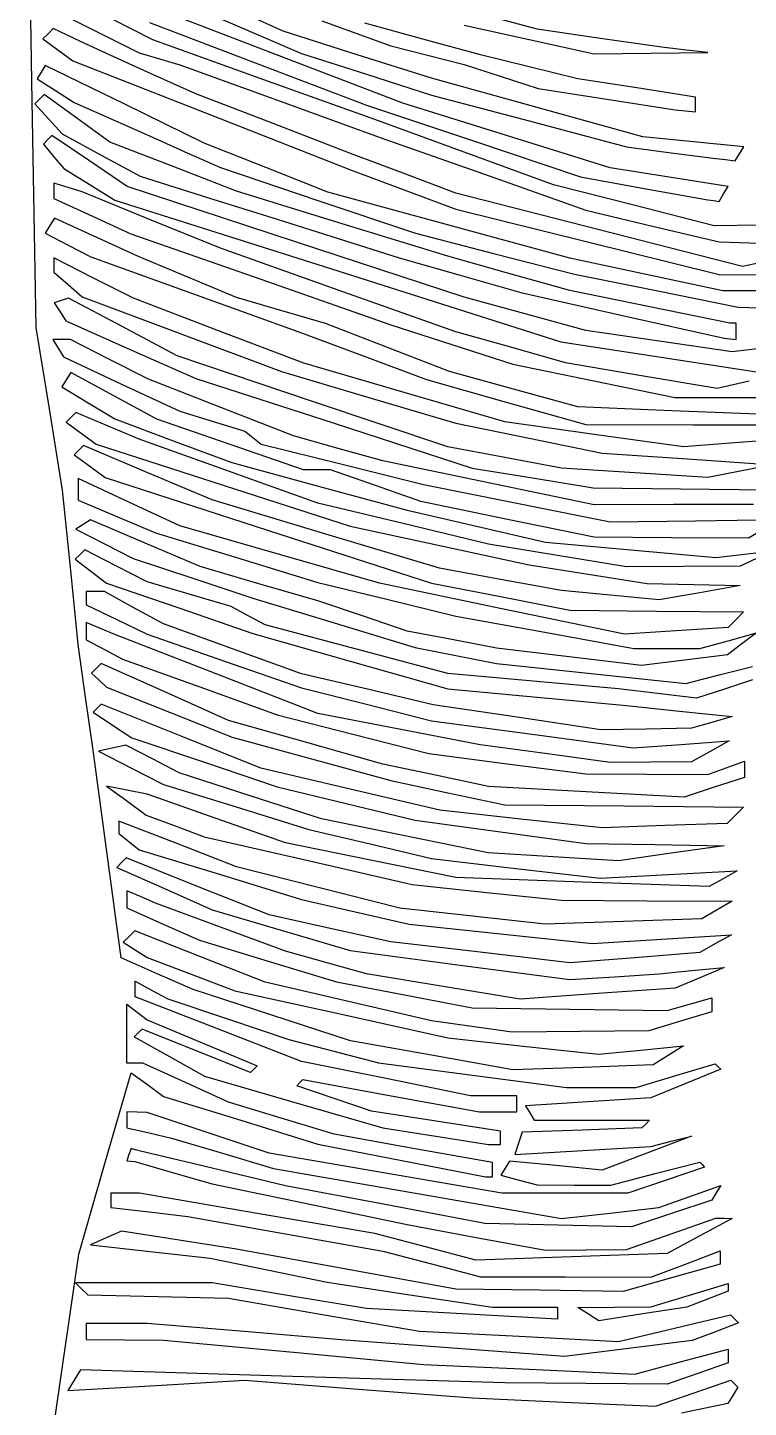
# Model space of a CAD drawing. Extents: x 137 to 489, y 18 to 824.
# Drawn here: x 137.2 to 208.2, y 86.3 to 222.1 of the extents above; entities that cross this region are included whole.
import ezdxf

# ---------------------------------------------------------------- set-up
doc = ezdxf.new("R2010")
doc.units = 0
doc.layers.add('Vrstva_1', color=7, linetype='CONTINUOUS')

msp = doc.modelspace()

# ---------------------------------------------------------------- linework, layer by layer
at = {"layer": 'Vrstva_1', "color": 7}
for p, q in [((137.595835, 216.812268), (137.172254, 241.012261)), ((162.329933, 221.750872), (150.611083, 227.082557)), ((138.957344, 224.23303), (143.55735, 221.925855)), ((161.533568, 219.493106), (148.957067, 224.309962)), ((187.357048, 221.962337), (176.957045, 224.742501)), ((149.518412, 220.901414), (145.49449, 222.940488)), ((153.848305, 223.978082), (164.15706, 219.561506)), ((166.157045, 222.763606), (172.957048, 220.320198)), ((139.187149, 221.506668), (138.674134, 220.993654)), ((139.700134, 222.019654), (139.187149, 221.506668)), ((142.32873, 220.784003), (139.700134, 222.019654)), ((143.55735, 221.925855), (148.157357, 219.618652)), ((149.165101, 222.607304), (159.86107, 218.546674)), ((169.643489, 219.440069), (162.329933, 221.750872)), ((176.077936, 220.987814), (170.398837, 222.556195)), ((180.157048, 222.351704), (186.557054, 220.941496)), ((193.357057, 221.084759), (187.357048, 221.962337)), ((138.674134, 220.993654), (140.145599, 219.917707)), ((144.957353, 219.548353), (142.32873, 220.784003)), ((160.437864, 216.985238), (149.518412, 220.901414)), ((172.957048, 220.320198), (176.557048, 219.399052)), ((181.757064, 219.419433), (176.077936, 220.987814)), ((186.557054, 220.941496), (192.95706, 219.531317)), ((199.357067, 220.207181), (193.357057, 221.084759)), ((201.757048, 219.929669), (199.357067, 220.207181)), ((140.145599, 219.917707), (141.617064, 218.841732)), ((141.617064, 218.841732), (155.287199, 213.483855)), ((149.357347, 217.574022), (144.957353, 219.548353)), ((148.157357, 219.618652), (150.157341, 219.036784)), ((150.157341, 219.036784), (152.157353, 218.454888)), ((174.110068, 214.676249), (161.533568, 219.493106)), ((164.15706, 219.561506), (170.557067, 217.520022)), ((176.957045, 217.129266), (169.643489, 219.440069)), ((176.557048, 219.399052), (180.157048, 218.477906)), ((186.557054, 218.246655), (181.757064, 219.419433)), ((192.95706, 219.531317), (198.557045, 219.591694)), ((198.557045, 219.59178), (204.157057, 219.652157)), ((198.557045, 219.591694), (198.557045, 219.59178)), ((204.157057, 219.652157), (201.757048, 219.929669)), ((138.510434, 217.737609), (138.106525, 217.084082)), ((138.914314, 218.391137), (138.510434, 217.737609)), ((146.735923, 214.571112), (138.914314, 218.391137)), ((153.757341, 215.599663), (149.357347, 217.574022)), ((152.157353, 218.454888), (162.157331, 214.833969)), ((159.86107, 218.546674), (170.557067, 214.486044)), ((170.557067, 217.520022), (176.957045, 215.478539)), ((180.157048, 218.477906), (183.805662, 217.302548)), ((183.805662, 217.302548), (187.454276, 216.127191)), ((191.357045, 217.073849), (186.557054, 218.246655)), ((138.019416, 192.612274), (137.595835, 216.812268)), ((138.106525, 217.084082), (139.932009, 215.913572)), ((139.932009, 215.913572), (141.75752, 214.743061)), ((171.357344, 213.069061), (160.437864, 216.985238)), ((187.357048, 214.23977), (176.957045, 217.129266)), ((187.454276, 216.127191), (194.205665, 215.077748)), ((197.15707, 216.170816), (191.357045, 217.073849)), ((202.957067, 215.267754), (197.15707, 216.170816)), ((138.354216, 215.076132), (137.900191, 214.622107)), ((137.900191, 214.622107), (139.246223, 213.134769)), ((138.808242, 215.530129), (138.354216, 215.076132)), ((142.038519, 213.190129), (138.808242, 215.530129)), ((141.75752, 214.743061), (145.757517, 212.970302)), ((154.557505, 210.751115), (146.735923, 214.571112)), ((161.357338, 212.668016), (153.757341, 215.599663)), ((162.157331, 214.833969), (172.157338, 211.21302)), ((184.333558, 211.489002), (174.110068, 214.676249)), ((176.957045, 215.478539), (186.557054, 212.932743)), ((194.205665, 215.077748), (200.957054, 214.028306)), ((202.957067, 214.540044), (202.957067, 215.267754)), ((202.957067, 213.812334), (202.957067, 214.540044)), ((145.268796, 210.850129), (142.038519, 213.190129)), ((155.287199, 213.483855), (168.957334, 208.12595)), ((170.557067, 214.486044), (181.084431, 210.954359)), ((197.757051, 211.350217), (187.357048, 214.23977)), ((200.957054, 214.028306), (201.95706, 213.920334)), ((201.95706, 213.920334), (202.957067, 213.812334)), ((139.246223, 213.134769), (140.592254, 211.64743)), ((145.757517, 212.970302), (149.757514, 211.197515)), ((168.957334, 209.736369), (161.357338, 212.668016)), ((180.157331, 209.856047), (171.357344, 213.069061)), ((186.557054, 212.932743), (196.157064, 210.386976)), ((139.145196, 211.070976), (138.726972, 210.652753)), ((138.726972, 210.652753), (139.73089, 209.443068)), ((139.56342, 211.4892), (139.145196, 211.070976)), ((143.2685, 208.988674), (139.56342, 211.4892)), ((140.592254, 211.64743), (144.421322, 209.56337)), ((151.512925, 208.431184), (145.268796, 210.850129)), ((149.757514, 211.197515), (152.957517, 209.771405)), ((160.640597, 208.337159), (154.557505, 210.751115)), ((172.157338, 211.21302), (182.157344, 207.674135)), ((181.084431, 210.954359), (191.611823, 207.422674)), ((194.557048, 208.301754), (184.333558, 211.489002)), ((202.734094, 210.867761), (197.757051, 211.350217)), ((207.711136, 210.385304), (202.734094, 210.867761)), ((139.73089, 209.443068), (140.734837, 208.233411)), ((144.421322, 209.56337), (148.25039, 207.479339)), ((152.957517, 209.771405), (156.15752, 208.345266)), ((174.15735, 207.773887), (168.957334, 209.736369)), ((188.957347, 206.643033), (180.157331, 209.856047)), ((196.157064, 210.386976), (200.557057, 209.80457)), ((200.557057, 209.80457), (204.957051, 209.222164)), ((204.957051, 209.222164), (205.909832, 209.117254)), ((205.909832, 209.117254), (206.862642, 209.012372)), ((206.862642, 209.012372), (207.286875, 209.698838)), ((207.286875, 209.698838), (207.711136, 210.385304)), ((140.734837, 208.233411), (143.244887, 206.690088)), ((146.97358, 206.488176), (143.2685, 208.988674)), ((157.757054, 206.012239), (151.512925, 208.431184)), ((156.15752, 208.345266), (165.757501, 205.113685)), ((166.72369, 205.923232), (160.640597, 208.337159)), ((168.957334, 208.12595), (174.15735, 206.189575)), ((179.357338, 205.811376), (174.15735, 207.773887)), ((200.359369, 207.384435), (194.557048, 208.301754)), ((141.15496, 206.376605), (139.754957, 206.80098)), ((139.754957, 206.80098), (139.754957, 206.044413)), ((142.554963, 205.952258), (141.15496, 206.376605)), ((143.244887, 206.690088), (145.754966, 205.146737)), ((163.564251, 201.035169), (146.97358, 206.488176)), ((148.25039, 207.479339), (155.003734, 205.372772)), ((182.157344, 207.674135), (192.15735, 204.13525)), ((196.875675, 204.626523), (188.957347, 206.643033)), ((191.611823, 207.422674), (197.88444, 206.289354)), ((206.161662, 206.467115), (200.359369, 207.384435)), ((205.712144, 205.739773), (206.161662, 206.467115)), ((139.754957, 206.044413), (139.754957, 205.287846)), ((139.754957, 205.287846), (143.554969, 203.557946)), ((149.354966, 203.173597), (142.554963, 205.952258)), ((145.754966, 205.146737), (167.723612, 198.173764)), ((155.003734, 205.372772), (161.757051, 203.266176)), ((168.157057, 202.810762), (157.757054, 206.012239)), ((165.757501, 205.113685), (175.357511, 201.882132)), ((178.640597, 202.677364), (166.72369, 205.923232)), ((174.15735, 206.189575), (179.357338, 204.253228)), ((193.457319, 202.210781), (179.357338, 205.811376)), ((197.88444, 206.289354), (204.157057, 205.156006)), ((204.157057, 205.156006), (204.709842, 205.08429)), ((204.709842, 205.08429), (204.709842, 205.084148)), ((204.709842, 205.084148), (205.262626, 205.012432)), ((205.262626, 205.012432), (205.712144, 205.739773)), ((179.357338, 204.253228), (192.322412, 201.03171)), ((192.15735, 204.13525), (198.719555, 202.588639)), ((204.794002, 202.609984), (196.875675, 204.626523)), ((139.360912, 202.623987), (138.902635, 201.882501)), ((139.81919, 203.365474), (139.360912, 202.623987)), ((143.987083, 201.457276), (139.81919, 203.365474)), ((143.554969, 203.557946), (147.354953, 201.828019)), ((156.154969, 200.394907), (149.354966, 203.173597)), ((161.757051, 203.266176), (167.75706, 201.36926)), ((178.55706, 199.609285), (168.157057, 202.810762)), ((190.557505, 199.431524), (178.640597, 202.677364)), ((198.719555, 202.588639), (205.281788, 201.042057)), ((209.275662, 202.660724), (204.794002, 202.609984)), ((138.902635, 201.882501), (141.154053, 200.718255)), ((148.154947, 199.549077), (143.987083, 201.457276)), ((147.354953, 201.828019), (160.154966, 197.35098)), ((180.15495, 195.582189), (163.564251, 201.035169)), ((167.75706, 201.36926), (173.75707, 199.472315)), ((175.357511, 201.882132), (183.18564, 199.863411)), ((192.322412, 201.03171), (205.287486, 197.810192)), ((207.557272, 198.610186), (193.457319, 202.210781)), ((205.281788, 201.042057), (209.289042, 200.900324)), ((141.154053, 200.718255), (143.405442, 199.554009)), ((167.754963, 196.289858), (156.154969, 200.394907)), ((184.55707, 197.919978), (178.55706, 199.609285)), ((183.18564, 199.863411), (191.013797, 197.84469)), ((143.671076, 197.457024), (139.754957, 199.441446)), ((139.754957, 199.441446), (139.754957, 198.751975)), ((139.754957, 198.751975), (139.754957, 198.062476)), ((143.405442, 199.554009), (153.780188, 195.812391)), ((152.954966, 197.550482), (148.154947, 199.549077)), ((173.75707, 199.472315), (179.757051, 197.75795)), ((198.101064, 197.822665), (190.557505, 199.431524)), ((210.073955, 199.113506), (207.557272, 198.610186)), ((139.754957, 198.062476), (141.15496, 196.846129)), ((147.587168, 195.472573), (143.671076, 197.457024)), ((157.754957, 195.551887), (152.954966, 197.550482)), ((160.154966, 197.35098), (172.95495, 192.87394)), ((167.723612, 198.173764), (189.692257, 191.200791)), ((179.757051, 197.75795), (185.75706, 196.043556)), ((190.557051, 196.230643), (184.55707, 197.919978)), ((191.013797, 197.84469), (199.0721, 196.229225)), ((205.644651, 196.213805), (198.101064, 197.822665)), ((205.287486, 197.810192), (209.922415, 197.798854)), ((141.15496, 196.846129), (142.554963, 195.629783)), ((142.554963, 195.629783), (152.371227, 191.949449)), ((153.780188, 195.812391), (164.154963, 192.070743)), ((162.124449, 194.275899), (157.754957, 195.551887)), ((179.354957, 192.184809), (167.754963, 196.289858)), ((186.15496, 193.948328), (180.15495, 195.582189)), ((185.75706, 196.043556), (195.757067, 193.795625)), ((198.445133, 194.621471), (190.557051, 196.230643)), ((199.0721, 196.229225), (207.130402, 194.613789)), ((208.901064, 196.225143), (205.644651, 196.213805)), ((140.496358, 195.253002), (139.806235, 195.014324)), ((139.806235, 195.014324), (140.380591, 194.134791)), ((141.186509, 195.491679), (140.496358, 195.253002)), ((146.539851, 192.651676), (141.186509, 195.491679)), ((155.979873, 192.281074), (147.587168, 195.472573)), ((166.493914, 192.99994), (162.124449, 194.275899)), ((206.333186, 193.012299), (198.445133, 194.621471)), ((207.130402, 194.613789), (210.443961, 194.508624)), ((140.380591, 194.134791), (140.954947, 193.255285)), ((140.954947, 193.255285), (147.354953, 190.420951)), ((172.606374, 190.642734), (166.493914, 192.99994)), ((172.95495, 192.87394), (178.95496, 190.931131)), ((192.154969, 192.314466), (186.15496, 193.948328)), ((195.757067, 193.795625), (205.757045, 191.547666)), ((206.645111, 193.012299), (206.333186, 193.012299)), ((206.957064, 193.012299), (206.645111, 193.012299)), ((206.957064, 192.212306), (206.957064, 193.012299)), ((139.317287, 184.61228), (138.019416, 192.612274)), ((151.893221, 189.811644), (146.539851, 192.651676)), ((152.371227, 191.949449), (162.18752, 188.269115)), ((164.372579, 189.089575), (155.979873, 192.281074)), ((164.154963, 192.070743), (170.312692, 189.779131)), ((184.746141, 190.65858), (179.354957, 192.184809)), ((199.354969, 191.264258), (192.154969, 192.314466)), ((205.757045, 191.547666), (206.357054, 191.480031)), ((206.357054, 191.480031), (206.957064, 191.412283)), ((206.957064, 191.412283), (206.957064, 192.212306)), ((140.534342, 191.411915), (139.660534, 191.411915)), ((139.660534, 191.411915), (140.18724, 190.559679)), ((140.18724, 190.559679), (140.713946, 189.707471)), ((141.40815, 191.411915), (140.534342, 191.411915)), ((145.241498, 189.469417), (141.40815, 191.411915)), ((147.354953, 190.420951), (153.75496, 187.586646)), ((178.718805, 188.285528), (172.606374, 190.642734)), ((178.95496, 190.931131), (184.954969, 188.988321)), ((190.137325, 189.13235), (184.746141, 190.65858)), ((189.692257, 191.200791), (199.323618, 189.716513)), ((206.554969, 190.214079), (199.354969, 191.264258)), ((209.354947, 190.527647), (206.554969, 190.214079)), ((140.713946, 189.707471), (146.434459, 187.042337)), ((149.074818, 187.52692), (145.241498, 189.469417)), ((165.222377, 185.336589), (151.893221, 189.811644)), ((174.263763, 186.207789), (164.372579, 189.089575)), ((170.312692, 189.779131), (176.470421, 187.48749)), ((184.954969, 188.988321), (192.925993, 187.351342)), ((197.614865, 187.858573), (190.137325, 189.13235)), ((199.323618, 189.716513), (208.95495, 188.232236)), ((140.980827, 187.453956), (140.545001, 186.748753)), ((141.416683, 188.159187), (140.980827, 187.453956)), ((145.652692, 185.867405), (141.416683, 188.159187)), ((156.214894, 184.727424), (149.074818, 187.52692)), ((153.75496, 187.586646), (167.354966, 183.181493)), ((162.18752, 188.269115), (170.771253, 185.730293)), ((176.470421, 187.48749), (184.312695, 185.270854)), ((185.03689, 186.537657), (178.718805, 188.285528)), ((205.092434, 186.584825), (197.614865, 187.858573)), ((140.545001, 186.748753), (143.149983, 185.186891)), ((146.434459, 187.042337), (152.154972, 184.377203)), ((184.154947, 183.326031), (174.263763, 186.207789)), ((191.354947, 184.789757), (185.03689, 186.537657)), ((192.925993, 187.351342), (200.896988, 185.714362)), ((208.223697, 187.319225), (205.092434, 186.584825)), ((143.149983, 185.186891), (145.754966, 183.62503)), ((149.88873, 183.57565), (145.652692, 185.867405)), ((163.354969, 181.927928), (156.214894, 184.727424)), ((178.551561, 180.861534), (165.222377, 185.336589)), ((170.771253, 185.730293), (179.354957, 183.191471)), ((184.312695, 185.270854), (192.154969, 183.054189)), ((200.624409, 184.408101), (191.354947, 184.789757)), ((200.896988, 185.714362), (205.938292, 185.714362)), ((205.938292, 185.714362), (210.979596, 185.714362)), ((140.615186, 176.612258), (139.317287, 184.61228)), ((141.433379, 183.757238), (140.95747, 183.281329)), ((141.909287, 184.233146), (141.433379, 183.757238)), ((145.032131, 182.921244), (141.909287, 184.233146)), ((145.754966, 183.62503), (151.513974, 181.464293)), ((157.116793, 181.093861), (149.88873, 183.57565)), ((152.154972, 184.377203), (155.354947, 183.390293)), ((155.354947, 183.390293), (158.55495, 182.403383)), ((192.954963, 182.086186), (184.154947, 183.326031)), ((209.89387, 184.026472), (200.624409, 184.408101)), ((140.95747, 183.281329), (142.442144, 182.195688)), ((142.442144, 182.195688), (143.926818, 181.110076)), ((148.154947, 181.609313), (145.032131, 182.921244)), ((158.55495, 182.403383), (159.36084, 181.770803)), ((167.354966, 183.181493), (180.954972, 178.77634)), ((179.354957, 183.191471), (186.554957, 181.717115)), ((192.154969, 183.054189), (202.713939, 183.034346)), ((201.75495, 180.84634), (192.954963, 182.086186)), ((202.713939, 183.034346), (213.272909, 183.014504)), ((142.663161, 180.986967), (142.210327, 180.534132)), ((149.009054, 178.312025), (142.663161, 180.986967)), ((143.926818, 181.110076), (156.4409, 177.077877)), ((156.954963, 178.461298), (148.154947, 181.609313)), ((151.513974, 181.464293), (157.272982, 179.303556)), ((164.344856, 178.612101), (157.116793, 181.093861)), ((159.36084, 181.770803), (160.166701, 181.138224)), ((160.166701, 181.138224), (168.160827, 179.139713)), ((167.754963, 180.701518), (163.354969, 181.927928)), ((172.154957, 179.475137), (167.754963, 180.701518)), ((184.153246, 179.814614), (178.551561, 180.861534)), ((186.554957, 181.717115), (193.754957, 180.242759)), ((206.828768, 181.244239), (201.75495, 180.84634)), ((211.902557, 181.64211), (206.828768, 181.244239)), ((142.210327, 180.534132), (141.757464, 180.081298)), ((141.757464, 180.081298), (143.293105, 178.958409)), ((157.272982, 179.303556), (165.913974, 176.959843)), ((182.55496, 177.321827), (172.154957, 179.475137)), ((189.75496, 178.767723), (184.153246, 179.814614)), ((193.754957, 180.242759), (202.154947, 179.6688)), ((202.154947, 179.6688), (210.554966, 179.094869)), ((143.293105, 178.958409), (144.828746, 177.835521)), ((155.354947, 175.637112), (149.009054, 178.312025)), ((165.75495, 175.31331), (156.954963, 178.461298)), ((165.669883, 178.612101), (164.344856, 178.612101)), ((166.994938, 178.612101), (165.669883, 178.612101)), ((171.444566, 177.04817), (166.994938, 178.612101)), ((168.160827, 179.139713), (176.154953, 177.141203)), ((180.954972, 178.77634), (186.904865, 177.797764)), ((196.95496, 178.302472), (189.75496, 178.767723)), ((204.15496, 177.837222), (196.95496, 178.302472)), ((207.354963, 178.466031), (204.15496, 177.837222)), ((210.554966, 179.094869), (207.354963, 178.466031)), ((141.386777, 169.012261), (140.615186, 176.612258)), ((147.154969, 175.399313), (142.154966, 177.728003)), ((142.154966, 177.728003), (142.154966, 176.668526)), ((142.154966, 176.668526), (142.154966, 175.609077)), ((144.828746, 177.835521), (160.89186, 172.643613)), ((156.4409, 177.077877), (168.954953, 173.04565)), ((165.913974, 176.959843), (174.554966, 174.616129)), ((175.894194, 175.484268), (171.444566, 177.04817)), ((176.154953, 177.141203), (185.354966, 175.310589)), ((192.954963, 175.168488), (182.55496, 177.321827)), ((186.904865, 177.797764), (192.854758, 176.819216)), ((192.854758, 176.819216), (201.456179, 176.716885)), ((201.456179, 176.716885), (210.057599, 176.614554)), ((142.154966, 175.609077), (145.95495, 174.005773)), ((152.154972, 173.070624), (147.154969, 175.399313)), ((166.543237, 172.272132), (155.354947, 175.637112)), ((174.154969, 173.302696), (165.75495, 175.31331)), ((184.424579, 173.726107), (175.894194, 175.484268)), ((185.354966, 175.310589), (194.55495, 173.479946)), ((200.80044, 175.176992), (192.954963, 175.168488)), ((208.645917, 175.185496), (200.80044, 175.176992)), ((145.95495, 174.005773), (149.754963, 172.402441)), ((174.554966, 174.616129), (181.367952, 173.048031)), ((142.648478, 173.222617), (141.915523, 172.769641)), ((141.915523, 172.769641), (144.735854, 171.322724)), ((143.381404, 173.675622), (142.648478, 173.222617)), ((148.767372, 171.377943), (143.381404, 173.675622)), ((161.988046, 170.250236), (152.154972, 173.070624)), ((160.89186, 172.643613), (176.954947, 167.451704)), ((168.954953, 173.04565), (177.754969, 171.145502)), ((182.55496, 171.292082), (174.154969, 173.302696)), ((181.367952, 173.048031), (188.180938, 171.479934)), ((192.954963, 171.967918), (184.424579, 173.726107)), ((194.55495, 173.479946), (202.954969, 173.593332)), ((202.954969, 173.593332), (211.35496, 173.706718)), ((209.754972, 172.782879), (208.154957, 171.859068)), ((144.735854, 171.322724), (147.556185, 169.875808)), ((154.153369, 169.080265), (148.767372, 171.377943)), ((149.754963, 172.402441), (157.754957, 169.958665)), ((177.731555, 168.907153), (166.543237, 172.272132)), ((177.754969, 171.145502), (186.554957, 169.245354)), ((189.354963, 170.166076), (182.55496, 171.292082)), ((188.180938, 171.479934), (196.567946, 170.720022)), ((200.55496, 171.913493), (192.954963, 171.967918)), ((208.154957, 171.859068), (200.55496, 171.913493)), ((142.335845, 170.259591), (141.871757, 169.795531)), ((141.871757, 169.795531), (143.41335, 168.626041)), ((142.799905, 170.723679), (142.335845, 170.259591)), ((145.877423, 169.15612), (142.799905, 170.723679)), ((147.556185, 169.875808), (153.455564, 167.921575)), ((157.754957, 169.958665), (165.75495, 167.514888)), ((171.821149, 167.429849), (161.988046, 170.250236)), ((196.154966, 169.040069), (189.354963, 170.166076)), ((196.567946, 170.720022), (204.954953, 169.96011)), ((204.954953, 169.96011), (207.75496, 170.292161)), ((208.95495, 169.874391), (207.354963, 169.124542)), ((207.75496, 170.292161), (210.554966, 170.624211)), ((142.158396, 161.412265), (141.386777, 169.012261)), ((143.41335, 168.626041), (144.954972, 167.45658)), ((148.954969, 167.588561), (145.877423, 169.15612)), ((159.95416, 167.38937), (154.153369, 169.080265)), ((183.743243, 167.814595), (177.731555, 168.907153)), ((186.554957, 169.245354), (192.369807, 168.328743)), ((201.75495, 169.082306), (196.154966, 169.040069)), ((207.354963, 169.124542), (201.75495, 169.082306)), ((144.954972, 167.45658), (152.154972, 164.972523)), ((153.092106, 166.362094), (148.954969, 167.588561)), ((153.455564, 167.921575), (159.354972, 165.96737)), ((165.75495, 165.698447), (159.95416, 167.38937)), ((165.75495, 167.514888), (172.554953, 165.862573)), ((183.881404, 164.933688), (171.821149, 167.429849)), ((176.954947, 167.451704), (183.75495, 166.122312)), ((189.75496, 166.722038), (183.743243, 167.814595)), ((192.369807, 168.328743), (198.184657, 167.412132)), ((198.184657, 167.412132), (202.76981, 167.318022)), ((202.76981, 167.318022), (207.354963, 167.223912)), ((207.354963, 167.223912), (203.354966, 166.509043)), ((143.846031, 166.612252), (142.95496, 166.612252)), ((142.95496, 166.612252), (142.95496, 165.960425)), ((142.95496, 165.960425), (142.95496, 165.308598)), ((144.737101, 166.612252), (143.846031, 166.612252)), ((147.646043, 165.030803), (144.737101, 166.612252)), ((157.229243, 165.135628), (153.092106, 166.362094)), ((159.354972, 165.96737), (167.354966, 163.549276)), ((170.154972, 164.215332), (165.75495, 165.698447)), ((172.554953, 165.862573), (179.354957, 164.210258)), ((183.75495, 166.122312), (190.554953, 164.792891)), ((194.55495, 166.258091), (189.75496, 166.722038)), ((199.354969, 165.794173), (194.55495, 166.258091)), ((203.354966, 166.509043), (199.354969, 165.794173)), ((142.95496, 165.308598), (145.95495, 163.870611)), ((150.554957, 163.449354), (147.646043, 165.030803)), ((152.154972, 164.972523), (159.354972, 162.488466)), ((158.892301, 164.245578), (157.229243, 165.135628)), ((195.941659, 162.437556), (183.881404, 164.933688)), ((190.554953, 164.792891), (199.111445, 164.702466)), ((199.111445, 164.702466), (207.667908, 164.612041)), ((207.667908, 164.612041), (206.909186, 163.849833)), ((144.354963, 162.986287), (142.95496, 163.583518)), ((142.95496, 163.583518), (142.95496, 162.726066)), ((145.754966, 162.389055), (144.354963, 162.986287)), ((145.95495, 163.870611), (148.954969, 162.432624)), ((157.35496, 160.994665), (150.554957, 163.449354)), ((160.55536, 163.355556), (158.892301, 164.245578)), ((169.555161, 160.963795), (160.55536, 163.355556)), ((167.354966, 163.549276), (175.35496, 161.131181)), ((174.554966, 162.732246), (170.154972, 164.215332)), ((179.354957, 164.210258), (188.109278, 162.61115)), ((206.150494, 163.087597), (201.04609, 162.762576)), ((206.909186, 163.849833), (206.150494, 163.087597)), ((142.95496, 162.726066), (142.95496, 161.868614)), ((142.95496, 161.868614), (144.740957, 160.9128)), ((155.754972, 158.510154), (145.754966, 162.389055)), ((148.954969, 162.432624), (156.554966, 159.785631)), ((159.354972, 162.488466), (168.954953, 159.771713)), ((178.95496, 161.888655), (174.554966, 162.732246)), ((183.354953, 161.045036), (178.95496, 161.888655)), ((188.109278, 162.61115), (196.863571, 161.012041)), ((201.04609, 162.762576), (195.941659, 162.437556)), ((203.365511, 161.012041), (206.160245, 161.786268)), ((206.160245, 161.786268), (208.95495, 162.560494)), ((208.95495, 162.560494), (207.522575, 161.4744)), ((142.887127, 156.212277), (142.158396, 161.412265)), ((144.740957, 160.9128), (146.526925, 159.956957)), ((164.154963, 158.539946), (157.35496, 160.994665)), ((178.554963, 158.572035), (169.555161, 160.963795)), ((175.35496, 161.131181), (179.354957, 160.336913)), ((179.354957, 160.336913), (183.354953, 159.542646)), ((190.495653, 160.188576), (183.354953, 161.045036)), ((196.863571, 161.012041), (200.114541, 161.012041)), ((200.114541, 161.012041), (203.365511, 161.012041)), ((206.090229, 160.388306), (201.86329, 159.860211)), ((207.522575, 161.4744), (206.090229, 160.388306)), ((143.947341, 159.071272), (143.461624, 158.585556)), ((144.433029, 159.556961), (143.947341, 159.071272)), ((150.693996, 156.750293), (144.433029, 159.556961)), ((146.526925, 159.956957), (154.140953, 157.22932)), ((156.554966, 159.785631), (164.154963, 157.138639)), ((168.954953, 159.771713), (178.554963, 157.054932)), ((183.354953, 159.542646), (192.676686, 158.560186)), ((197.63638, 159.332088), (190.495653, 160.188576)), ((201.86329, 159.860211), (197.63638, 159.332088)), ((205.276686, 158.409808), (208.554953, 159.241918)), ((143.461624, 158.585556), (144.208298, 157.904079)), ((144.208298, 157.904079), (144.954972, 157.222602)), ((165.75495, 154.631282), (155.754972, 158.510154)), ((170.635105, 157.011279), (164.154963, 158.539946)), ((186.954953, 157.802655), (178.554963, 158.572035)), ((195.354972, 157.033276), (186.954953, 157.802655)), ((192.676686, 158.560186), (201.998418, 157.577698)), ((201.998418, 157.577698), (205.276686, 158.409808)), ((208.554953, 157.936139), (205.80478, 157.028485)), ((143.615886, 151.012261), (142.887127, 156.212277)), ((144.954972, 157.222602), (151.140027, 154.763178)), ((156.954963, 153.943597), (150.693996, 156.750293)), ((154.140953, 157.22932), (161.754953, 154.501682)), ((164.154963, 157.138639), (170.554969, 155.526009)), ((177.115275, 155.482583), (170.635105, 157.011279)), ((178.554963, 157.054932), (187.35495, 156.230306)), ((187.35495, 156.230306), (196.154966, 155.405679)), ((199.204761, 156.577068), (195.354972, 157.033276)), ((203.054579, 156.12086), (199.204761, 156.577068)), ((205.80478, 157.028485), (203.054579, 156.12086)), ((144.02141, 155.14543), (143.616141, 154.740161)), ((144.426679, 155.550699), (144.02141, 155.14543)), ((152.290809, 152.397439), (144.426679, 155.550699)), ((170.554969, 155.526009), (176.954947, 153.91338)), ((185.376027, 154.247414), (177.115275, 155.482583)), ((196.154966, 155.405679), (201.354953, 154.862674)), ((201.354953, 154.862674), (206.554969, 154.319669)), ((143.616141, 154.740161), (145.532021, 153.484809)), ((145.532021, 153.484809), (147.44793, 152.229487)), ((151.140027, 154.763178), (157.325111, 152.303783)), ((164.55496, 151.795474), (156.954963, 153.943597)), ((161.754953, 154.501682), (169.213331, 152.594419)), ((173.754972, 153.088356), (165.75495, 154.631282)), ((176.954947, 153.91338), (186.872777, 152.575172)), ((193.63678, 153.012246), (185.376027, 154.247414)), ((204.554957, 153.745597), (202.554972, 153.171553)), ((206.554969, 154.319669), (204.554957, 153.745597)), ((147.44793, 152.229487), (154.601442, 149.821852)), ((160.154966, 149.24418), (152.290809, 152.397439)), ((157.325111, 152.303783), (165.140031, 150.159203)), ((169.213331, 152.594419), (176.671681, 150.687184)), ((181.754966, 151.545458), (173.754972, 153.088356)), ((186.872777, 152.575172), (196.790607, 151.236992)), ((198.095876, 153.091899), (193.63678, 153.012246)), ((202.554972, 153.171553), (198.095876, 153.091899)), ((145.010276, 140.794951), (143.615886, 151.012261)), ((145.501265, 151.217717), (144.15495, 150.926485)), ((144.15495, 150.926485), (147.354953, 149.280633)), ((146.847552, 151.50892), (145.501265, 151.217717)), ((149.47626, 150.149565), (146.847552, 151.50892)), ((172.154957, 149.647351), (164.55496, 151.795474)), ((188.154972, 150.673606), (181.754966, 151.545458)), ((196.790607, 151.236992), (201.522254, 151.579247)), ((201.522254, 151.579247), (206.25393, 151.921502)), ((204.404437, 150.895219), (202.554972, 149.868935)), ((206.25393, 151.921502), (204.404437, 150.895219)), ((152.104941, 148.790211), (149.47626, 150.149565)), ((154.601442, 149.821852), (161.754953, 147.414217)), ((165.140031, 150.159203), (172.95495, 148.014624)), ((177.354972, 148.545638), (172.154957, 149.647351)), ((176.671681, 150.687184), (184.413325, 149.67805)), ((184.413325, 149.67805), (192.154969, 148.668917)), ((194.55495, 149.801754), (188.154972, 150.673606)), ((198.554947, 149.835487), (194.55495, 149.801754)), ((202.554972, 149.868935), (198.554947, 149.835487)), ((205.95496, 149.266148), (207.75496, 149.920044)), ((207.75496, 149.920044), (207.75496, 149.128186)), ((147.354953, 149.280633), (150.554957, 147.634753)), ((159.103312, 146.521814), (152.104941, 148.790211)), ((168.954953, 147.169984), (160.154966, 149.24418)), ((172.95495, 148.014624), (178.554963, 146.826595)), ((182.55496, 147.443924), (177.354972, 148.545638)), ((192.154969, 148.668917), (198.15495, 148.64057)), ((198.15495, 148.64057), (204.15496, 148.612224)), ((204.15496, 148.612224), (205.95496, 149.266148)), ((207.75496, 148.336299), (204.793634, 147.358998)), ((207.75496, 149.128186), (207.75496, 148.336299)), ((146.954957, 147.082167), (144.954972, 147.479528)), ((144.954972, 147.479528), (146.897243, 146.053871)), ((148.954969, 146.684806), (146.954957, 147.082167)), ((155.754972, 144.297099), (148.954969, 146.684806)), ((150.554957, 147.634753), (157.706768, 145.427953)), ((161.754953, 147.414217), (168.554957, 145.763745)), ((177.754969, 145.095789), (168.954953, 147.169984)), ((178.554963, 146.826595), (184.154947, 145.638539)), ((192.193634, 146.912797), (182.55496, 147.443924)), ((201.832308, 146.381669), (192.193634, 146.912797)), ((204.793634, 147.358998), (201.832308, 146.381669)), ((146.897243, 146.053871), (148.839542, 144.628186)), ((157.706768, 145.427953), (164.858579, 143.221181)), ((166.101684, 144.253446), (159.103312, 146.521814)), ((168.554957, 145.763745), (175.35496, 144.113272)), ((184.154947, 145.638539), (195.91198, 145.525436)), ((195.91198, 145.525436), (207.669013, 145.412334)), ((207.669013, 145.412334), (206.872818, 144.61234)), ((151.95496, 141.789883), (146.154963, 144.040791)), ((146.154963, 144.040791), (146.154963, 143.42434)), ((148.839542, 144.628186), (151.697234, 143.564485)), ((162.554947, 141.909392), (155.754972, 144.297099)), ((174.306934, 142.581317), (166.101684, 144.253446)), ((175.35496, 144.113272), (183.75495, 142.978422)), ((185.754963, 144.236523), (177.754969, 145.095789)), ((193.754957, 143.377228), (185.754963, 144.236523)), ((206.872818, 144.61234), (206.076623, 143.812346)), ((146.154963, 143.42434), (146.154963, 142.807861)), ((146.154963, 142.807861), (147.154969, 142.012035)), ((151.697234, 143.564485), (154.554953, 142.500784)), ((164.858579, 143.221181), (170.906777, 141.781181)), ((182.512185, 140.909187), (174.306934, 142.581317)), ((183.75495, 142.978422), (192.154969, 141.843543)), ((199.915804, 143.594929), (193.754957, 143.377228)), ((206.076623, 143.812346), (199.915804, 143.594929)), ((147.154969, 142.012035), (148.154947, 141.21618)), ((148.154947, 141.21618), (156.154969, 138.765685)), ((157.754957, 139.538948), (151.95496, 141.789883)), ((154.554953, 142.500784), (164.798172, 140.145534)), ((170.954966, 140.191512), (162.554947, 141.909392)), ((170.906777, 141.781181), (176.954947, 140.341209)), ((192.154969, 141.843543), (198.954972, 141.726472)), ((198.954972, 141.726472), (205.754947, 141.609402)), ((205.754947, 141.609402), (200.55496, 140.871543)), ((146.404667, 130.577613), (145.010276, 140.794951)), ((146.420257, 139.943906), (145.956084, 139.479732)), ((146.884431, 140.408107), (146.420257, 139.943906)), ((153.919709, 137.601099), (146.884431, 140.408107)), ((164.798172, 140.145534), (175.041363, 137.790283)), ((179.354957, 138.473631), (170.954966, 140.191512)), ((176.954947, 140.341209), (185.249092, 139.38137)), ((188.933564, 140.521436), (182.512185, 140.909187)), ((195.354972, 140.133713), (188.933564, 140.521436)), ((200.55496, 140.871543), (195.354972, 140.133713)), ((145.956084, 139.479732), (150.65553, 137.392469)), ((156.154969, 138.765685), (164.154963, 136.315162)), ((165.799766, 137.500866), (157.754957, 139.538948)), ((185.249092, 139.38137), (193.543209, 138.421531)), ((193.543209, 138.421531), (200.297971, 138.77606)), ((200.297971, 138.77606), (207.052705, 139.130589)), ((207.052705, 139.130589), (205.669681, 138.356617)), ((148.35496, 136.578331), (146.954957, 137.183131)), ((146.954957, 137.183131), (146.954957, 136.334976)), ((150.65553, 137.392469), (155.354947, 135.305235)), ((160.95496, 134.79412), (153.919709, 137.601099)), ((173.844547, 135.462756), (165.799766, 137.500866)), ((175.041363, 137.790283), (182.398147, 137.01515)), ((191.820821, 138.028139), (179.354957, 138.473631)), ((204.286657, 137.582646), (191.820821, 138.028139)), ((205.669681, 138.356617), (204.286657, 137.582646)), ((146.954957, 136.334976), (146.954957, 135.486822)), ((149.754963, 135.973531), (148.35496, 136.578331)), ((156.154969, 133.604079), (149.754963, 135.973531)), ((164.154963, 136.315162), (169.446141, 135.100318)), ((182.398147, 137.01515), (189.75496, 136.240016)), ((189.75496, 136.240016), (198.15495, 136.201748)), ((198.15495, 136.201748), (206.554969, 136.16348)), ((206.554969, 136.16348), (205.062698, 135.296419)), ((146.954957, 135.486822), (150.530012, 133.905402)), ((155.354947, 135.305235), (162.15495, 133.309219)), ((166.954969, 133.478022), (160.95496, 134.79412)), ((169.446141, 135.100318), (174.737319, 133.885446)), ((180.99976, 134.672797), (173.844547, 135.462756)), ((188.154972, 133.882838), (180.99976, 134.672797)), ((203.570484, 134.429357), (195.862714, 134.156098)), ((205.062698, 135.296419), (203.570484, 134.429357)), ((147.725895, 133.249351), (147.163586, 132.687071)), ((154.145234, 130.712655), (147.725895, 133.249351)), ((150.530012, 133.905402), (154.105038, 132.324009)), ((162.554947, 131.234627), (156.154969, 133.604079)), ((162.15495, 133.309219), (168.954953, 131.313175)), ((172.95495, 132.161896), (166.954969, 133.478022)), ((174.737319, 133.885446), (183.746134, 132.942189)), ((195.862714, 134.156098), (188.154972, 133.882838)), ((147.163586, 132.687071), (146.601306, 132.124762)), ((146.601306, 132.124762), (147.778138, 131.371965)), ((154.105038, 132.324009), (160.852374, 130.265943)), ((181.754966, 131.122772), (172.95495, 132.161896)), ((183.746134, 132.942189), (192.75495, 131.998904)), ((192.75495, 131.998904), (199.615161, 132.426907)), ((199.615161, 132.426907), (206.475401, 132.854882)), ((204.915183, 131.97875), (203.354966, 131.102617)), ((206.475401, 132.854882), (204.915183, 131.97875)), ((149.941709, 129.013002), (146.404667, 130.577613)), ((147.778138, 131.371965), (148.954969, 130.61914)), ((148.954969, 130.61914), (153.276245, 128.981282)), ((160.564572, 128.175987), (154.145234, 130.712655)), ((166.554972, 130.117181), (162.554947, 131.234627)), ((168.954953, 131.313175), (179.754953, 129.872381)), ((190.554953, 130.083647), (181.754966, 131.122772)), ((196.95496, 130.593118), (190.554953, 130.083647)), ((203.354966, 131.102617), (196.95496, 130.593118)), ((153.478723, 127.448419), (149.941709, 129.013002)), ((153.276245, 128.981282), (157.597549, 127.343452)), ((160.852374, 130.265943), (167.599709, 128.207877)), ((170.554969, 128.999764), (166.554972, 130.117181)), ((178.111227, 127.759124), (170.554969, 128.999764)), ((179.754953, 129.872381), (190.554953, 128.431587)), ((194.954947, 128.721487), (199.354969, 129.011386)), ((199.354969, 129.011386), (202.554972, 129.319455)), ((202.554972, 129.319455), (205.754947, 129.627524)), ((205.754947, 129.627524), (203.354966, 128.609206)), ((147.758494, 127.503921), (147.758494, 128.271402)), ((147.758494, 128.271402), (149.370642, 127.408592)), ((168.75976, 126.277739), (160.564572, 128.175987)), ((167.599709, 128.207877), (174.277341, 126.938211)), ((185.667486, 126.518513), (178.111227, 127.759124)), ((190.554953, 128.431587), (194.954947, 128.721487)), ((203.354966, 128.609206), (200.954957, 127.59086)), ((147.758494, 126.736441), (147.758494, 127.503921)), ((155.9585, 123.55166), (147.758494, 126.736441)), ((149.370642, 127.408592), (150.98279, 126.545811)), ((150.98279, 126.545811), (156.944276, 124.543531)), ((161.217901, 124.937575), (153.478723, 127.448419)), ((157.597549, 127.343452), (168.076242, 125.022813)), ((176.954947, 124.37949), (168.75976, 126.277739)), ((174.277341, 126.938211), (180.954972, 125.668545)), ((193.311221, 127.054687), (185.667486, 126.518513)), ((200.954957, 127.59086), (193.311221, 127.054687)), ((202.35496, 126.026957), (204.554957, 126.642217)), ((204.554957, 126.642217), (204.554957, 125.953597)), ((146.9585, 123.11229), (146.9585, 126.010261)), ((146.9585, 126.010261), (147.958506, 125.243291)), ((147.958506, 125.243291), (148.958484, 124.476321)), ((168.957051, 122.426731), (161.217901, 124.937575)), ((168.076242, 125.022813), (178.554963, 122.702117)), ((180.954972, 125.668545), (190.554953, 125.540135)), ((190.554953, 125.540135), (200.154963, 125.411726)), ((200.154963, 125.411726), (202.35496, 126.026957)), ((204.554957, 125.265005), (201.459438, 124.337537)), ((204.554957, 125.953597), (204.554957, 125.265005)), ((148.446462, 123.568951), (148.060809, 123.183326)), ((153.779564, 121.435398), (148.446462, 123.568951)), ((148.958484, 124.476321), (154.367838, 122.221361)), ((164.158506, 120.366907), (155.9585, 123.55166)), ((156.944276, 124.543531), (162.905791, 122.541279)), ((180.919426, 123.821943), (176.954947, 124.37949)), ((184.883933, 123.264397), (180.919426, 123.821943)), ((201.459438, 124.337537), (198.363892, 123.410098)), ((146.9585, 120.214346), (146.9585, 123.11229)), ((148.060809, 123.183326), (147.675183, 122.797701)), ((147.675183, 122.797701), (151.13929, 120.861581)), ((154.367838, 122.221361), (159.777193, 119.966372)), ((162.905791, 122.541279), (167.322708, 121.390809)), ((176.957045, 120.994016), (168.957051, 122.426731)), ((178.554963, 122.702117), (185.966824, 121.896057)), ((191.623898, 123.337247), (184.883933, 123.264397)), ((198.363892, 123.410098), (191.623898, 123.337247)), ((151.13929, 120.861581), (154.603369, 118.925461)), ((159.112638, 119.301817), (153.779564, 121.435398)), ((167.322708, 121.390809), (171.739653, 120.24034)), ((184.957067, 119.561272), (176.957045, 120.994016)), ((185.966824, 121.896057), (193.378657, 121.089969)), ((193.378657, 121.089969), (197.566818, 121.50258)), ((197.566818, 121.50258), (201.75495, 121.915219)), ((200.26866, 120.975449), (198.782342, 120.03565)), ((201.75495, 121.915219), (200.26866, 120.975449)), ((147.734796, 120.214346), (146.9585, 120.214346)), ((148.511092, 120.214346), (147.734796, 120.214346)), ((152.734771, 118.295943), (148.511092, 120.214346)), ((159.444916, 119.634094), (159.112638, 119.301817)), ((159.777193, 119.966372), (159.444916, 119.634094)), ((172.469886, 118.691008), (164.158506, 120.366907)), ((171.739653, 120.24034), (180.990037, 119.027735)), ((191.870739, 119.798816), (184.957067, 119.561272)), ((198.782342, 120.03565), (191.868642, 119.798107)), ((191.868642, 119.798107), (191.870739, 119.798816)), ((200.994018, 118.985754), (204.883832, 120.156435)), ((205.424683, 119.615584), (201.991501, 118.204186)), ((204.883832, 120.156435), (205.154257, 119.886009)), ((205.154257, 119.886009), (205.424683, 119.615584)), ((144.792207, 110.343572), (147.375646, 119.272819)), ((147.375646, 119.272819), (148.967073, 118.106561)), ((156.958506, 116.377569), (152.734771, 118.295943)), ((154.603369, 118.925461), (163.380934, 116.390778)), ((163.671769, 117.995046), (163.978563, 118.301811)), ((163.978563, 118.301811), (164.285328, 118.608576)), ((164.285328, 118.608576), (172.97621, 117.011849)), ((180.781265, 117.015109), (172.469886, 118.691008)), ((180.990037, 119.027735), (190.240449, 117.815102)), ((197.104204, 117.815102), (200.994018, 118.985754)), ((201.991501, 118.204186), (198.558292, 116.792787)), ((148.967073, 118.106561), (150.5585, 116.940302)), ((150.5585, 116.940302), (158.158497, 114.591628)), ((167.353747, 116.740488), (163.671769, 117.995046)), ((172.97621, 117.011849), (181.66712, 115.415093)), ((183.069873, 117.015109), (180.781265, 117.015109)), ((185.358481, 117.015109), (183.069873, 117.015109)), ((185.358481, 116.215115), (185.358481, 117.015109)), ((190.240449, 117.815102), (193.672327, 117.815102)), ((198.558292, 116.792787), (192.374059, 116.402173)), ((193.672327, 117.815102), (197.104204, 117.815102)), ((147.958138, 115.392614), (146.958188, 115.415291)), ((146.958188, 115.415291), (146.958188, 114.630548)), ((162.158494, 114.795156), (156.958506, 116.377569)), ((163.380934, 116.390778), (172.1585, 113.856123)), ((171.035725, 115.485902), (167.353747, 116.740488)), ((177.397095, 114.512088), (171.035725, 115.485902)), ((181.66712, 115.415093), (183.512815, 115.415093)), ((183.512815, 115.415093), (185.358481, 115.415093)), ((185.358481, 115.415093), (185.358481, 116.215115)), ((192.374059, 116.402173), (186.189797, 116.011559)), ((186.189797, 116.011559), (186.621259, 115.313414)), ((146.958188, 114.630548), (146.958188, 113.845776)), ((148.958116, 115.372772), (147.958138, 115.392614)), ((154.958125, 113.359096), (148.958116, 115.372772)), ((158.158497, 114.591628), (165.758494, 112.242926)), ((167.358509, 113.212743), (162.158494, 114.795156)), ((183.758494, 113.538274), (177.397095, 114.512088)), ((186.621259, 115.313414), (187.05272, 114.615298)), ((187.05272, 114.615298), (192.738849, 114.615298)), ((192.738849, 114.615298), (198.42495, 114.615298)), ((198.038305, 114.228624), (197.651631, 113.841978)), ((198.42495, 114.615298), (198.038305, 114.228624)), ((146.958188, 113.845776), (149.158185, 113.346454)), ((149.158185, 113.346454), (151.358182, 112.847131)), ((151.358182, 112.847131), (156.372812, 111.352734)), ((160.958134, 111.34542), (154.958125, 113.359096)), ((175.15849, 111.81909), (167.358509, 113.212743)), ((172.1585, 113.856123), (177.358487, 113.041276)), ((177.358487, 113.041276), (182.558503, 112.226428)), ((183.758494, 112.876696), (183.758494, 113.538274)), ((183.758494, 112.21509), (183.758494, 112.876696)), ((185.889864, 113.41508), (185.52873, 112.329071)), ((191.770733, 113.628529), (185.889864, 113.41508)), ((197.651631, 113.841978), (191.770733, 113.628529)), ((202.558289, 113.042835), (198.158295, 111.370989)), ((200.558305, 112.530954), (202.558289, 113.042835)), ((147.358185, 111.815405), (147.158059, 111.215424)), ((147.758182, 111.698617), (147.358185, 111.815405)), ((148.158179, 111.58183), (147.758182, 111.698617)), ((155.358179, 109.870469), (148.158179, 111.58183)), ((156.372812, 111.352734), (161.387385, 109.858337)), ((172.421697, 109.379934), (160.958134, 111.34542)), ((165.758494, 112.242926), (174.01729, 110.628624)), ((182.9585, 110.425408), (175.15849, 111.81909)), ((182.558503, 112.226428), (183.158484, 112.220759)), ((183.158484, 112.220759), (183.758494, 112.21509)), ((185.52873, 112.329071), (185.167624, 111.243061)), ((185.167624, 111.243061), (191.862972, 111.631068)), ((191.862972, 111.631068), (198.558292, 112.019102)), ((198.158295, 111.370989), (193.758301, 109.699115)), ((198.558292, 112.019102), (200.558305, 112.530954)), ((142.208739, 101.414353), (144.792207, 110.343572)), ((147.158059, 111.215424), (146.957933, 110.615414)), ((146.957933, 110.615414), (147.346166, 110.575729)), ((147.346166, 110.575729), (147.734399, 110.536044)), ((147.734399, 110.536044), (151.546175, 109.438328)), ((174.01729, 110.628624), (182.276116, 109.01435)), ((182.9585, 109.719865), (182.9585, 110.425408)), ((184.632755, 110.582759), (184.204525, 109.889858)), ((189.195542, 110.140951), (184.632755, 110.582759)), ((193.758301, 109.699115), (189.195542, 110.140951)), ((198.982894, 109.348639), (203.356157, 110.483065)), ((203.844849, 109.994372), (200.058982, 108.704409)), ((203.356157, 110.483065), (203.600503, 110.238718)), ((203.600503, 110.238718), (203.844849, 109.994372)), ((151.546175, 109.438328), (155.357923, 108.340639)), ((162.558179, 108.159137), (155.358179, 109.870469)), ((161.387385, 109.858337), (175.572802, 107.390891)), ((183.885287, 107.414419), (172.421697, 109.379934)), ((182.276116, 109.01435), (182.617294, 109.01435)), ((182.617294, 109.01435), (182.9585, 109.01435)), ((182.9585, 109.01435), (182.9585, 109.719865)), ((184.204525, 109.889858), (183.776295, 109.196986)), ((183.776295, 109.196986), (185.567309, 108.716939)), ((185.567309, 108.716939), (187.358295, 108.23692)), ((194.609602, 108.214243), (198.982894, 109.348639)), ((200.058982, 108.704409), (196.273114, 107.414419)), ((146.77816, 107.414306), (145.357946, 107.414306)), ((145.357946, 107.414306), (145.357946, 106.716104)), ((148.198374, 107.414306), (146.77816, 107.414306)), ((159.778157, 105.430054), (148.198374, 107.414306)), ((155.357923, 108.340639), (164.957933, 106.333342)), ((172.374868, 106.296945), (162.558179, 108.159137)), ((175.572802, 107.390891), (189.758191, 104.923474)), ((190.079186, 107.414419), (183.885287, 107.414419)), ((187.358295, 108.23692), (190.983949, 108.225581)), ((196.273114, 107.414419), (190.079186, 107.414419)), ((190.983949, 108.225581), (194.609602, 108.214243)), ((202.372393, 107.090872), (205.42284, 108.167131)), ((204.981117, 107.452403), (204.539366, 106.737647)), ((205.42284, 108.167131), (204.981117, 107.452403)), ((145.357946, 106.716104), (145.357946, 106.017874)), ((145.357946, 106.017874), (149.15793, 105.578957)), ((164.957933, 106.333342), (174.557942, 104.326044)), ((182.19153, 104.434753), (172.374868, 106.296945)), ((194.540068, 105.46903), (199.321946, 106.014614)), ((199.321946, 106.014614), (202.372393, 107.090872)), ((204.539366, 106.737647), (200.594361, 105.427332)), ((149.15793, 105.578957), (152.957942, 105.140069)), ((152.957942, 105.140069), (162.557923, 103.434718)), ((171.357939, 103.445773), (159.778157, 105.430054)), ((189.758191, 104.923474), (194.540068, 105.46903)), ((200.594361, 105.427332), (196.649357, 104.116989)), ((200.557936, 103.412835), (204.95793, 104.960608)), ((206.557946, 104.9436), (203.357942, 103.209789)), ((204.95793, 104.960608), (205.757923, 104.952104)), ((205.757923, 104.952104), (206.557946, 104.9436)), ((146.437294, 103.691991), (144.897599, 103.017685)), ((152.097599, 102.795335), (146.437294, 103.691991)), ((162.557923, 103.434718), (172.157933, 101.729395)), ((176.342692, 102.145323), (171.357939, 103.445773)), ((174.557942, 104.326044), (181.357946, 103.070041)), ((189.420443, 104.276013), (182.19153, 104.434753)), ((196.649357, 104.116989), (189.420443, 104.276013)), ((196.157942, 101.86509), (200.557936, 103.412835)), ((203.357942, 103.209789), (200.157939, 101.476006)), ((144.897599, 103.017685), (143.357933, 102.34338)), ((143.357933, 102.34338), (149.258305, 101.690135)), ((157.757933, 101.89868), (152.097599, 102.795335)), ((168.557933, 99.938126), (157.757933, 101.89868)), ((181.327445, 100.844901), (176.342692, 102.145323)), ((181.357946, 103.070041), (188.157949, 101.814066)), ((188.157949, 101.814066), (192.157946, 101.839578)), ((192.157946, 101.839578), (196.157942, 101.86509)), ((140.402758, 89.014337), (142.208739, 101.414353)), ((149.258305, 101.690135), (155.158648, 101.036863)), ((155.158648, 101.036863), (160.92066, 99.846709)), ((172.157933, 101.729395), (176.957923, 100.46622)), ((190.742692, 101.160454), (181.327445, 100.844901)), ((200.157939, 101.476006), (190.742692, 101.160454)), ((201.957939, 100.447313), (205.357927, 101.742605)), ((205.357927, 101.742605), (205.357927, 101.083521)), ((205.357927, 101.083521), (205.357927, 100.424409)), ((160.92066, 99.846709), (166.682645, 98.656526)), ((179.357933, 97.977572), (168.557933, 99.938126)), ((176.957923, 100.46622), (181.757942, 99.203074)), ((181.757942, 99.203074), (190.157933, 99.177562)), ((190.157933, 99.177562), (198.557923, 99.15205)), ((198.557923, 99.15205), (201.957939, 100.447313)), ((205.357927, 100.424409), (200.58906, 99.086343)), ((148.624279, 98.599068), (141.890947, 98.613241)), ((141.890947, 98.613241), (142.4909, 98.013231)), ((142.4909, 98.013231), (143.090853, 97.413222)), ((155.357612, 98.584894), (148.624279, 98.599068)), ((162.957609, 97.328183), (155.357612, 98.584894)), ((166.682645, 98.656526), (174.815016, 97.435077)), ((187.589064, 97.863052), (179.357933, 97.977572)), ((195.820194, 97.748249), (187.589064, 97.863052)), ((200.58906, 99.086343), (195.820194, 97.748249)), ((202.357057, 97.380454), (206.157042, 98.533531)), ((206.157042, 97.770444), (204.118081, 96.995225)), ((206.157042, 98.533531), (206.157042, 98.151987)), ((206.157042, 98.151987), (206.157042, 97.770444)), ((143.090853, 97.413222), (150.024226, 97.248246)), ((150.024226, 97.248246), (156.957599, 97.083269)), ((156.957599, 97.083269), (166.36542, 95.460435)), ((170.557605, 96.071471), (162.957609, 97.328183)), ((174.815016, 97.435077), (182.947416, 96.2136)), ((198.557045, 96.227376), (202.357057, 97.380454)), ((204.118081, 96.995225), (202.07912, 96.220035)), ((166.36542, 95.460435), (175.773212, 93.8376)), ((179.958566, 95.542526), (170.557605, 96.071471)), ((189.359527, 95.013609), (179.958566, 95.542526)), ((182.947416, 96.2136), (186.152664, 96.2136)), ((186.152664, 96.2136), (189.357939, 96.2136)), ((189.357939, 96.2136), (189.358733, 95.613591)), ((189.358733, 95.613591), (189.359527, 95.013609)), ((191.357045, 96.187691), (194.957045, 96.207534)), ((192.397927, 95.527446), (191.357045, 96.187691)), ((193.438809, 94.867228), (192.397927, 95.527446)), ((197.758979, 95.544709), (193.438809, 94.867228)), ((194.957045, 96.207534), (198.557045, 96.227376)), ((202.07912, 96.220035), (197.758979, 95.542554)), ((197.758979, 95.542554), (197.758979, 95.544709)), ((200.87519, 94.140709), (206.392771, 95.444617)), ((206.392771, 95.444617), (206.786134, 95.051225)), ((206.786134, 95.051225), (207.179498, 94.657861)), ((145.957615, 94.599099), (142.957936, 94.610438)), ((142.957936, 94.610438), (142.957936, 93.810416)), ((142.957936, 93.810416), (142.957936, 93.010422)), ((148.957605, 94.587761), (145.957615, 94.599099)), ((158.5073, 93.796668), (148.957605, 94.587761)), ((168.056966, 93.005546), (158.5073, 93.796668)), ((175.773212, 93.8376), (185.56541, 93.337228)), ((195.357609, 92.836828), (200.87519, 94.140709)), ((204.902768, 93.792246), (202.626009, 92.92663)), ((207.179498, 94.657861), (204.902768, 93.792246)), ((142.957936, 93.010422), (146.757949, 92.987745)), ((146.757949, 92.987745), (150.557933, 92.965068)), ((150.557933, 92.965068), (163.357946, 91.765219)), ((179.05593, 92.177943), (168.056966, 93.005546)), ((185.56541, 93.337228), (195.357609, 92.836828)), ((202.626009, 92.92663), (196.340437, 92.138485)), ((163.357946, 91.765219), (176.15793, 90.565398)), ((190.054865, 91.35034), (179.05593, 92.177943)), ((196.340437, 92.138485), (190.054865, 91.35034)), ((201.557942, 90.844243), (206.157949, 92.060022)), ((206.157949, 92.060022), (206.157949, 91.398019)), ((206.157949, 91.398019), (206.157949, 90.735987)), ((142.38959, 90.034016), (141.758314, 89.012608)), ((163.273757, 89.395824), (142.38959, 90.034016)), ((176.15793, 90.565398), (186.557933, 90.096917)), ((186.557933, 90.096917), (196.957936, 89.628435)), ((196.957936, 89.628435), (201.557942, 90.844243)), ((203.15793, 89.68955), (200.157939, 88.643112)), ((206.157949, 90.735987), (203.15793, 89.68955)), ((138.596805, 76.61435), (140.402758, 89.014337)), ((141.758314, 89.012608), (141.127038, 87.991172)), ((141.127038, 87.991172), (149.842497, 88.502173)), ((149.842497, 88.502173), (158.557927, 89.013175)), ((158.557927, 89.013175), (169.757923, 88.143364)), ((184.157923, 88.757631), (163.273757, 89.395824)), ((192.157946, 88.700372), (184.157923, 88.757631)), ((200.157939, 88.643112), (192.157946, 88.700372)), ((202.71102, 87.740362), (206.429253, 89.007307)), ((206.429253, 89.007307), (206.773719, 88.662869)), ((207.118157, 88.318431), (206.624106, 87.519033)), ((206.773719, 88.662869), (207.118157, 88.318431)), ((169.757923, 88.143364), (180.957949, 87.273524)), ((180.957949, 87.273524), (189.975353, 86.873471)), ((198.992758, 86.473417), (202.71102, 87.740362)), ((206.624106, 87.519033), (206.130027, 86.719606)), ((189.975353, 86.873471), (198.992758, 86.473417)), ((206.130027, 86.719606), (201.580478, 85.775131))]:
    msp.add_line(p, q, dxfattribs=at)

doc.saveas('drawing.dxf')
